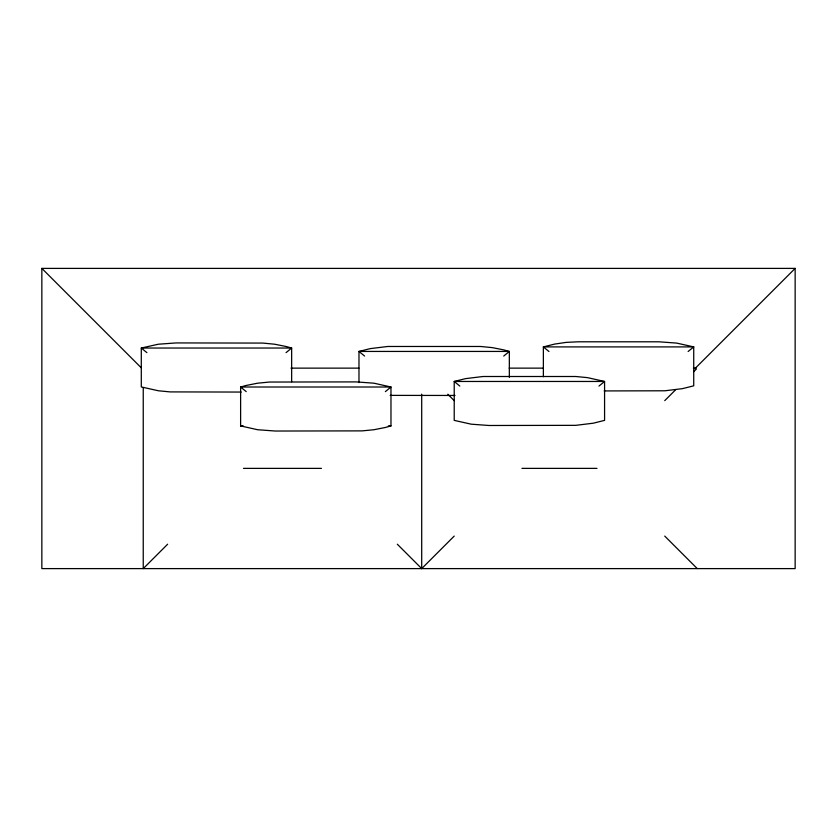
<?xml version="1.0" encoding="UTF-8"?>
<svg xmlns="http://www.w3.org/2000/svg" width="837" height="837" viewBox="0 0 837 837"><rect width="100%" height="100%" fill="white"/><g stroke="black" fill="none" stroke-linecap="round" stroke-linejoin="round"><path stroke-width="1.26" d="M240.617 425.918L240.617 387.008L246.204 385.459L257.67 383.189L269.43 382.049L356.185 381.902L373.919 383.189L390.973 387.008L390.973 425.918L385.376 427.477L373.919 429.737L362.159 430.877L275.394 431.034L257.67 429.737L240.617 425.918L243.222 425.918M291.653 381.756L291.653 348.035L286.055 346.487L274.599 344.216L262.839 343.076L176.084 342.929L158.35 344.216L141.296 348.035L141.296 386.945L158.35 390.764L170.11 391.904L241.234 392.061M358.979 382.572L358.979 351.435L370.268 348.621L387.793 346.476L480.522 346.476L492.282 347.627L503.738 349.887L509.335 351.435L509.335 377.382M543.37 376.744L543.37 346.905L554.649 344.08L566.262 342.375L578.147 341.799L658.939 341.799L676.673 343.097L693.727 346.905L693.727 385.826L682.437 388.65L664.913 390.785L604.209 390.931M167.641 544.207L143.242 568.605L143.242 387.657M397.303 544.207L421.702 568.605L454.219 536.088M694.773 368.772L795.15 268.395L795.15 568.605L41.85 568.605L41.85 268.395L795.15 268.395M664.735 400.651L675.721 389.665M693.706 371.68L696.363 369.023M286.055 352.639L291.653 348.035L141.296 348.035L146.893 352.639M385.376 391.611L390.973 387.008L240.617 387.008L246.204 391.611M503.738 356.039L509.335 351.435L358.979 351.435L364.576 356.039M598.978 386.066L604.576 381.463L587.522 377.644L575.762 376.504L483.033 376.504L465.508 378.638L454.219 381.463L454.219 420.373L471.273 424.192L489.007 425.489L575.762 425.342L593.297 423.198L604.576 420.373L604.576 381.463L454.219 381.463L459.816 386.066M688.129 351.509L693.727 346.905L543.37 346.905L548.967 351.509M290.973 368.134L358.947 368.134M509.199 368.134L543.15 368.134M693.339 368.134L695.945 368.134M455.004 395.462L390.178 395.378M388.358 425.918L390.973 425.918M243.483 468.375L321.46 468.375M521.932 468.375L597.011 468.375M664.735 536.088L697.252 568.605M447.795 394.227L454.219 400.651M41.85 268.395L141.296 367.841M421.702 394.164L421.702 568.605"/></g></svg>
